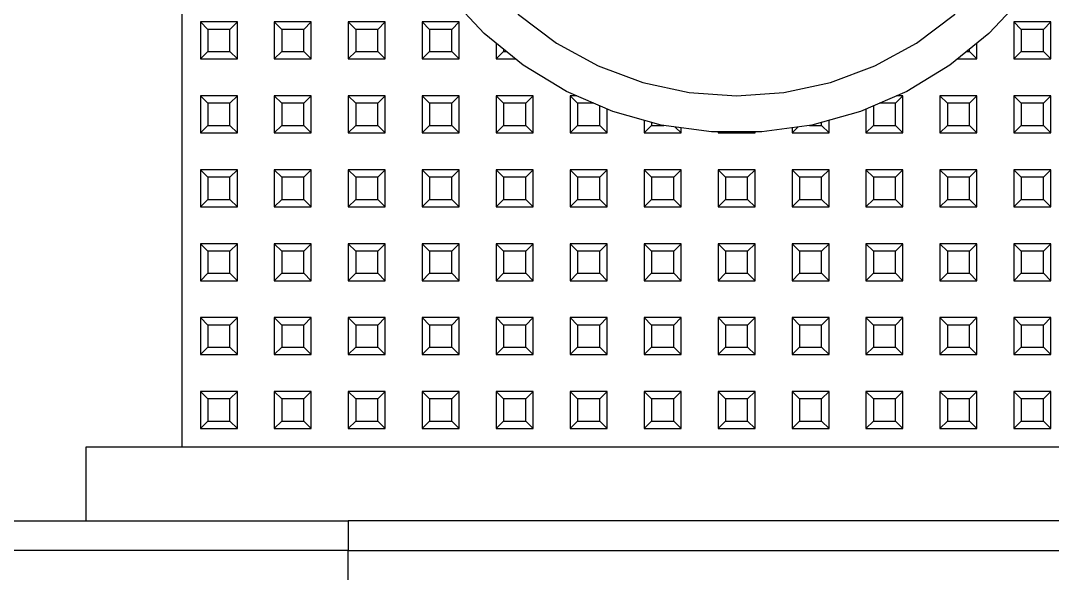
# Model space of a CAD drawing. Header units: millimetres. Extents: x 0 to 156, y 0 to 155.
# Drawn here: x 58.64 to 86.54, y 119.08 to 134.04 of the extents above; entities that cross this region are included whole.
import ezdxf

# ---------------------------------------------------------------- set-up
doc = ezdxf.new("R2010")
doc.units = ezdxf.units.MM

# ---------------------------------------------------------------- blocks, each defined once
blk = doc.blocks.new('CHINT_70dbcf6fe7c4519691b3c42ff544d895_FACE_0')
at = {"color": 7, "linetype": 'CONTINUOUS', "true_color": 0x40d9ff}
for p, q in [((63.7, 133.8), (63.5, 134)), ((63.5, 134), (63.5, 133)), ((64.5, 134), (63.5, 134)), ((64.3, 133.8), (64.5, 134)), ((64.5, 133), (64.5, 134)), ((65.7, 133.8), (65.5, 134)), ((65.5, 134), (65.5, 133)), ((66.5, 134), (65.5, 134)), ((66.3, 133.8), (66.5, 134)), ((66.5, 133), (66.5, 134)), ((67.7, 133.8), (67.5, 134)), ((67.5, 134), (67.5, 133)), ((68.5, 134), (67.5, 134)), ((68.3, 133.8), (68.5, 134)), ((68.5, 133), (68.5, 134)), ((69.7, 133.8), (69.5, 134)), ((69.5, 134), (69.5, 133)), ((70.5, 134), (69.5, 134)), ((70.3, 133.8), (70.5, 134)), ((70.5, 133), (70.5, 134)), ((85.7, 133.8), (85.5, 134)), ((85.5, 134), (85.5, 133)), ((86.5, 134), (85.5, 134)), ((86.3, 133.8), (86.5, 134)), ((86.5, 133), (86.5, 134)), ((63.7, 133.8), (63.7, 133.2)), ((64.3, 133.8), (63.7, 133.8)), ((64.3, 133.2), (64.3, 133.8)), ((65.7, 133.8), (65.7, 133.2)), ((66.3, 133.8), (65.7, 133.8)), ((66.3, 133.2), (66.3, 133.8)), ((67.7, 133.8), (67.7, 133.2)), ((68.3, 133.8), (67.7, 133.8)), ((68.3, 133.2), (68.3, 133.8)), ((69.7, 133.8), (69.7, 133.2)), ((70.3, 133.8), (69.7, 133.8)), ((70.3, 133.2), (70.3, 133.8)), ((85.7, 133.8), (85.7, 133.2)), ((86.3, 133.8), (85.7, 133.8)), ((86.3, 133.2), (86.3, 133.8)), ((71.5, 133.427), (71.5, 133)), ((84.5, 133), (84.5, 133.427)), ((63.7, 133.2), (63.5, 133)), ((63.7, 133.2), (64.3, 133.2)), ((64.3, 133.2), (64.5, 133)), ((65.7, 133.2), (65.5, 133)), ((65.7, 133.2), (66.3, 133.2)), ((66.3, 133.2), (66.5, 133)), ((67.7, 133.2), (67.5, 133)), ((67.7, 133.2), (68.3, 133.2)), ((68.3, 133.2), (68.5, 133)), ((69.7, 133.2), (69.5, 133)), ((69.7, 133.2), (70.3, 133.2)), ((70.3, 133.2), (70.5, 133)), ((71.7, 133.2), (71.5, 133)), ((71.7, 133.264), (71.7, 133.2)), ((71.7, 133.2), (71.779, 133.2)), ((84.221, 133.2), (84.3, 133.2)), ((84.3, 133.2), (84.3, 133.264)), ((84.3, 133.2), (84.5, 133)), ((85.7, 133.2), (85.5, 133)), ((85.7, 133.2), (86.3, 133.2)), ((86.3, 133.2), (86.5, 133)), ((63.5, 133), (64.5, 133)), ((65.5, 133), (66.5, 133)), ((67.5, 133), (68.5, 133)), ((69.5, 133), (70.5, 133)), ((71.5, 133), (72.025, 133)), ((83.975, 133), (84.5, 133)), ((85.5, 133), (86.5, 133)), ((63.7, 131.8), (63.5, 132)), ((63.5, 132), (63.5, 131)), ((64.5, 132), (63.5, 132)), ((64.3, 131.8), (64.5, 132)), ((64.5, 131), (64.5, 132)), ((65.7, 131.8), (65.5, 132)), ((65.5, 132), (65.5, 131)), ((66.5, 132), (65.5, 132)), ((66.3, 131.8), (66.5, 132)), ((66.5, 131), (66.5, 132)), ((67.7, 131.8), (67.5, 132)), ((67.5, 132), (67.5, 131)), ((68.5, 132), (67.5, 132)), ((68.3, 131.8), (68.5, 132)), ((68.5, 131), (68.5, 132)), ((69.7, 131.8), (69.5, 132)), ((69.5, 132), (69.5, 131)), ((70.5, 132), (69.5, 132)), ((70.3, 131.8), (70.5, 132)), ((70.5, 131), (70.5, 132)), ((71.7, 131.8), (71.5, 132)), ((71.5, 132), (71.5, 131)), ((72.5, 132), (71.5, 132)), ((72.3, 131.8), (72.5, 132)), ((72.5, 131), (72.5, 132)), ((73.7, 131.8), (73.5, 132)), ((73.5, 132), (73.5, 131)), ((73.678, 132), (73.5, 132)), ((82.3, 131.8), (82.5, 132)), ((82.5, 132), (82.322, 132)), ((82.5, 131), (82.5, 132)), ((83.7, 131.8), (83.5, 132)), ((83.5, 132), (83.5, 131)), ((84.5, 132), (83.5, 132)), ((84.3, 131.8), (84.5, 132)), ((84.5, 131), (84.5, 132)), ((85.7, 131.8), (85.5, 132)), ((85.5, 132), (85.5, 131)), ((86.5, 132), (85.5, 132)), ((86.3, 131.8), (86.5, 132)), ((86.5, 131), (86.5, 132)), ((63.7, 131.8), (63.7, 131.2)), ((64.3, 131.8), (63.7, 131.8)), ((64.3, 131.2), (64.3, 131.8)), ((65.7, 131.8), (65.7, 131.2)), ((66.3, 131.8), (65.7, 131.8)), ((66.3, 131.2), (66.3, 131.8)), ((67.7, 131.8), (67.7, 131.2)), ((68.3, 131.8), (67.7, 131.8)), ((68.3, 131.2), (68.3, 131.8)), ((69.7, 131.8), (69.7, 131.2)), ((70.3, 131.8), (69.7, 131.8)), ((70.3, 131.2), (70.3, 131.8)), ((71.7, 131.8), (71.7, 131.2)), ((72.3, 131.8), (71.7, 131.8)), ((72.3, 131.2), (72.3, 131.8)), ((73.7, 131.8), (73.7, 131.2)), ((74.139, 131.8), (73.7, 131.8)), ((74.3, 131.2), (74.3, 131.73)), ((81.7, 131.73), (81.7, 131.2)), ((82.3, 131.8), (81.861, 131.8)), ((82.3, 131.2), (82.3, 131.8)), ((83.7, 131.8), (83.7, 131.2)), ((84.3, 131.8), (83.7, 131.8)), ((84.3, 131.2), (84.3, 131.8)), ((85.7, 131.8), (85.7, 131.2)), ((86.3, 131.8), (85.7, 131.8)), ((86.3, 131.2), (86.3, 131.8)), ((74.5, 131), (74.5, 131.643)), ((81.5, 131.643), (81.5, 131)), ((63.7, 131.2), (63.5, 131)), ((63.7, 131.2), (64.3, 131.2)), ((64.3, 131.2), (64.5, 131)), ((65.7, 131.2), (65.5, 131)), ((65.7, 131.2), (66.3, 131.2)), ((66.3, 131.2), (66.5, 131)), ((67.7, 131.2), (67.5, 131)), ((67.7, 131.2), (68.3, 131.2)), ((68.3, 131.2), (68.5, 131)), ((69.7, 131.2), (69.5, 131)), ((69.7, 131.2), (70.3, 131.2)), ((70.3, 131.2), (70.5, 131)), ((71.7, 131.2), (71.5, 131)), ((71.7, 131.2), (72.3, 131.2)), ((72.3, 131.2), (72.5, 131)), ((73.7, 131.2), (73.5, 131)), ((73.7, 131.2), (74.3, 131.2)), ((74.3, 131.2), (74.5, 131)), ((75.5, 131.34), (75.5, 131)), ((75.7, 131.2), (75.5, 131)), ((75.7, 131.284), (75.7, 131.2)), ((75.7, 131.2), (76.032, 131.2)), ((76.343, 131.157), (76.5, 131)), ((76.5, 131), (76.5, 131.136)), ((79.657, 131.157), (79.5, 131)), ((79.5, 131.136), (79.5, 131)), ((79.968, 131.2), (80.3, 131.2)), ((80.3, 131.2), (80.3, 131.284)), ((80.3, 131.2), (80.5, 131)), ((80.5, 131), (80.5, 131.34)), ((81.7, 131.2), (81.5, 131)), ((81.7, 131.2), (82.3, 131.2)), ((82.3, 131.2), (82.5, 131)), ((83.7, 131.2), (83.5, 131)), ((83.7, 131.2), (84.3, 131.2)), ((84.3, 131.2), (84.5, 131)), ((85.7, 131.2), (85.5, 131)), ((85.7, 131.2), (86.3, 131.2)), ((86.3, 131.2), (86.5, 131)), ((63.5, 131), (64.5, 131)), ((65.5, 131), (66.5, 131)), ((67.5, 131), (68.5, 131)), ((69.5, 131), (70.5, 131)), ((71.5, 131), (72.5, 131)), ((73.5, 131), (74.5, 131)), ((75.5, 131), (76.5, 131)), ((77.523, 131.023), (77.5, 131)), ((77.5, 131.023), (77.5, 131)), ((77.5, 131), (78.5, 131)), ((78.477, 131.023), (78.5, 131)), ((78.5, 131), (78.5, 131.023)), ((79.5, 131), (80.5, 131)), ((81.5, 131), (82.5, 131)), ((83.5, 131), (84.5, 131)), ((85.5, 131), (86.5, 131)), ((63.7, 129.8), (63.5, 130)), ((63.5, 130), (63.5, 129)), ((64.5, 130), (63.5, 130)), ((63.7, 129.8), (63.7, 129.2)), ((64.3, 129.8), (63.7, 129.8)), ((64.3, 129.8), (64.5, 130)), ((64.3, 129.2), (64.3, 129.8)), ((64.5, 129), (64.5, 130)), ((65.7, 129.8), (65.5, 130)), ((65.5, 130), (65.5, 129)), ((66.5, 130), (65.5, 130)), ((65.7, 129.8), (65.7, 129.2)), ((66.3, 129.8), (65.7, 129.8)), ((66.3, 129.8), (66.5, 130)), ((66.3, 129.2), (66.3, 129.8)), ((66.5, 129), (66.5, 130)), ((67.7, 129.8), (67.5, 130)), ((67.5, 130), (67.5, 129)), ((68.5, 130), (67.5, 130)), ((67.7, 129.8), (67.7, 129.2)), ((68.3, 129.8), (67.7, 129.8)), ((68.3, 129.8), (68.5, 130)), ((68.3, 129.2), (68.3, 129.8)), ((68.5, 129), (68.5, 130)), ((69.7, 129.8), (69.5, 130)), ((69.5, 130), (69.5, 129)), ((70.5, 130), (69.5, 130)), ((69.7, 129.8), (69.7, 129.2)), ((70.3, 129.8), (69.7, 129.8)), ((70.3, 129.8), (70.5, 130)), ((70.3, 129.2), (70.3, 129.8)), ((70.5, 129), (70.5, 130)), ((71.7, 129.8), (71.5, 130)), ((71.5, 130), (71.5, 129)), ((72.5, 130), (71.5, 130)), ((71.7, 129.8), (71.7, 129.2)), ((72.3, 129.8), (71.7, 129.8)), ((72.3, 129.8), (72.5, 130)), ((72.3, 129.2), (72.3, 129.8)), ((72.5, 129), (72.5, 130)), ((73.7, 129.8), (73.5, 130)), ((73.5, 130), (73.5, 129)), ((74.5, 130), (73.5, 130)), ((73.7, 129.8), (73.7, 129.2)), ((74.3, 129.8), (73.7, 129.8)), ((74.3, 129.8), (74.5, 130)), ((74.3, 129.2), (74.3, 129.8)), ((74.5, 129), (74.5, 130)), ((75.7, 129.8), (75.5, 130)), ((75.5, 130), (75.5, 129)), ((76.5, 130), (75.5, 130)), ((75.7, 129.8), (75.7, 129.2)), ((76.3, 129.8), (75.7, 129.8)), ((76.3, 129.8), (76.5, 130)), ((76.3, 129.2), (76.3, 129.8)), ((76.5, 129), (76.5, 130)), ((77.7, 129.8), (77.5, 130)), ((77.5, 130), (77.5, 129)), ((78.5, 130), (77.5, 130)), ((77.7, 129.8), (77.7, 129.2)), ((78.3, 129.8), (77.7, 129.8)), ((78.3, 129.8), (78.5, 130)), ((78.3, 129.2), (78.3, 129.8)), ((78.5, 129), (78.5, 130)), ((79.7, 129.8), (79.5, 130)), ((79.5, 130), (79.5, 129)), ((80.5, 130), (79.5, 130)), ((79.7, 129.8), (79.7, 129.2)), ((80.3, 129.8), (79.7, 129.8)), ((80.3, 129.8), (80.5, 130)), ((80.3, 129.2), (80.3, 129.8)), ((80.5, 129), (80.5, 130)), ((81.7, 129.8), (81.5, 130)), ((81.5, 130), (81.5, 129)), ((82.5, 130), (81.5, 130)), ((81.7, 129.8), (81.7, 129.2)), ((82.3, 129.8), (81.7, 129.8)), ((82.3, 129.8), (82.5, 130)), ((82.3, 129.2), (82.3, 129.8)), ((82.5, 129), (82.5, 130)), ((83.7, 129.8), (83.5, 130)), ((83.5, 130), (83.5, 129)), ((84.5, 130), (83.5, 130)), ((83.7, 129.8), (83.7, 129.2)), ((84.3, 129.8), (83.7, 129.8)), ((84.3, 129.8), (84.5, 130)), ((84.3, 129.2), (84.3, 129.8)), ((84.5, 129), (84.5, 130)), ((85.7, 129.8), (85.5, 130)), ((85.5, 130), (85.5, 129)), ((86.5, 130), (85.5, 130)), ((85.7, 129.8), (85.7, 129.2)), ((86.3, 129.8), (85.7, 129.8)), ((86.3, 129.8), (86.5, 130)), ((86.3, 129.2), (86.3, 129.8)), ((86.5, 129), (86.5, 130)), ((63.7, 129.2), (63.5, 129)), ((63.7, 129.2), (64.3, 129.2)), ((64.3, 129.2), (64.5, 129)), ((65.7, 129.2), (65.5, 129)), ((65.7, 129.2), (66.3, 129.2)), ((66.3, 129.2), (66.5, 129)), ((67.7, 129.2), (67.5, 129)), ((67.7, 129.2), (68.3, 129.2)), ((68.3, 129.2), (68.5, 129)), ((69.7, 129.2), (69.5, 129)), ((69.7, 129.2), (70.3, 129.2)), ((70.3, 129.2), (70.5, 129)), ((71.7, 129.2), (71.5, 129)), ((71.7, 129.2), (72.3, 129.2)), ((72.3, 129.2), (72.5, 129)), ((73.7, 129.2), (73.5, 129)), ((73.7, 129.2), (74.3, 129.2)), ((74.3, 129.2), (74.5, 129)), ((75.7, 129.2), (75.5, 129)), ((75.7, 129.2), (76.3, 129.2)), ((76.3, 129.2), (76.5, 129)), ((77.7, 129.2), (77.5, 129)), ((77.7, 129.2), (78.3, 129.2)), ((78.3, 129.2), (78.5, 129)), ((79.7, 129.2), (79.5, 129)), ((79.7, 129.2), (80.3, 129.2)), ((80.3, 129.2), (80.5, 129)), ((81.7, 129.2), (81.5, 129)), ((81.7, 129.2), (82.3, 129.2)), ((82.3, 129.2), (82.5, 129)), ((83.7, 129.2), (83.5, 129)), ((83.7, 129.2), (84.3, 129.2)), ((84.3, 129.2), (84.5, 129)), ((85.7, 129.2), (85.5, 129)), ((85.7, 129.2), (86.3, 129.2)), ((86.3, 129.2), (86.5, 129)), ((63.5, 129), (64.5, 129)), ((65.5, 129), (66.5, 129)), ((67.5, 129), (68.5, 129)), ((69.5, 129), (70.5, 129)), ((71.5, 129), (72.5, 129)), ((73.5, 129), (74.5, 129)), ((75.5, 129), (76.5, 129)), ((77.5, 129), (78.5, 129)), ((79.5, 129), (80.5, 129)), ((81.5, 129), (82.5, 129)), ((83.5, 129), (84.5, 129)), ((85.5, 129), (86.5, 129)), ((63.7, 127.8), (63.5, 128)), ((63.5, 128), (63.5, 127)), ((64.5, 128), (63.5, 128)), ((63.7, 127.8), (63.7, 127.2)), ((64.3, 127.8), (63.7, 127.8)), ((64.3, 127.8), (64.5, 128)), ((64.3, 127.2), (64.3, 127.8)), ((64.5, 127), (64.5, 128)), ((65.7, 127.8), (65.5, 128)), ((65.5, 128), (65.5, 127)), ((66.5, 128), (65.5, 128)), ((65.7, 127.8), (65.7, 127.2)), ((66.3, 127.8), (65.7, 127.8)), ((66.3, 127.8), (66.5, 128)), ((66.3, 127.2), (66.3, 127.8)), ((66.5, 127), (66.5, 128)), ((67.7, 127.8), (67.5, 128)), ((67.5, 128), (67.5, 127)), ((68.5, 128), (67.5, 128)), ((67.7, 127.8), (67.7, 127.2)), ((68.3, 127.8), (67.7, 127.8)), ((68.3, 127.8), (68.5, 128)), ((68.3, 127.2), (68.3, 127.8)), ((68.5, 127), (68.5, 128)), ((69.7, 127.8), (69.5, 128)), ((69.5, 128), (69.5, 127)), ((70.5, 128), (69.5, 128)), ((69.7, 127.8), (69.7, 127.2)), ((70.3, 127.8), (69.7, 127.8)), ((70.3, 127.8), (70.5, 128)), ((70.3, 127.2), (70.3, 127.8)), ((70.5, 127), (70.5, 128)), ((71.7, 127.8), (71.5, 128)), ((71.5, 128), (71.5, 127)), ((72.5, 128), (71.5, 128)), ((71.7, 127.8), (71.7, 127.2)), ((72.3, 127.8), (71.7, 127.8)), ((72.3, 127.8), (72.5, 128)), ((72.3, 127.2), (72.3, 127.8)), ((72.5, 127), (72.5, 128)), ((73.7, 127.8), (73.5, 128)), ((73.5, 128), (73.5, 127)), ((74.5, 128), (73.5, 128)), ((73.7, 127.8), (73.7, 127.2)), ((74.3, 127.8), (73.7, 127.8)), ((74.3, 127.8), (74.5, 128)), ((74.3, 127.2), (74.3, 127.8)), ((74.5, 127), (74.5, 128)), ((75.7, 127.8), (75.5, 128)), ((75.5, 128), (75.5, 127)), ((76.5, 128), (75.5, 128)), ((75.7, 127.8), (75.7, 127.2)), ((76.3, 127.8), (75.7, 127.8)), ((76.3, 127.8), (76.5, 128)), ((76.3, 127.2), (76.3, 127.8)), ((76.5, 127), (76.5, 128)), ((77.7, 127.8), (77.5, 128)), ((77.5, 128), (77.5, 127)), ((78.5, 128), (77.5, 128)), ((77.7, 127.8), (77.7, 127.2)), ((78.3, 127.8), (77.7, 127.8)), ((78.3, 127.8), (78.5, 128)), ((78.3, 127.2), (78.3, 127.8)), ((78.5, 127), (78.5, 128)), ((79.7, 127.8), (79.5, 128)), ((79.5, 128), (79.5, 127)), ((80.5, 128), (79.5, 128)), ((79.7, 127.8), (79.7, 127.2)), ((80.3, 127.8), (79.7, 127.8)), ((80.3, 127.8), (80.5, 128)), ((80.3, 127.2), (80.3, 127.8)), ((80.5, 127), (80.5, 128)), ((81.7, 127.8), (81.5, 128)), ((81.5, 128), (81.5, 127)), ((82.5, 128), (81.5, 128)), ((81.7, 127.8), (81.7, 127.2)), ((82.3, 127.8), (81.7, 127.8)), ((82.3, 127.8), (82.5, 128)), ((82.3, 127.2), (82.3, 127.8)), ((82.5, 127), (82.5, 128)), ((83.7, 127.8), (83.5, 128)), ((83.5, 128), (83.5, 127)), ((84.5, 128), (83.5, 128)), ((83.7, 127.8), (83.7, 127.2)), ((84.3, 127.8), (83.7, 127.8)), ((84.3, 127.8), (84.5, 128)), ((84.3, 127.2), (84.3, 127.8)), ((84.5, 127), (84.5, 128)), ((85.7, 127.8), (85.5, 128)), ((85.5, 128), (85.5, 127)), ((86.5, 128), (85.5, 128)), ((85.7, 127.8), (85.7, 127.2)), ((86.3, 127.8), (85.7, 127.8)), ((86.3, 127.8), (86.5, 128)), ((86.3, 127.2), (86.3, 127.8)), ((86.5, 127), (86.5, 128)), ((63.7, 127.2), (63.5, 127)), ((63.5, 127), (64.5, 127)), ((63.7, 127.2), (64.3, 127.2)), ((64.3, 127.2), (64.5, 127)), ((65.7, 127.2), (65.5, 127)), ((65.5, 127), (66.5, 127)), ((65.7, 127.2), (66.3, 127.2)), ((66.3, 127.2), (66.5, 127)), ((67.7, 127.2), (67.5, 127)), ((67.5, 127), (68.5, 127)), ((67.7, 127.2), (68.3, 127.2)), ((68.3, 127.2), (68.5, 127)), ((69.7, 127.2), (69.5, 127)), ((69.5, 127), (70.5, 127)), ((69.7, 127.2), (70.3, 127.2)), ((70.3, 127.2), (70.5, 127)), ((71.7, 127.2), (71.5, 127)), ((71.5, 127), (72.5, 127)), ((71.7, 127.2), (72.3, 127.2)), ((72.3, 127.2), (72.5, 127)), ((73.7, 127.2), (73.5, 127)), ((73.5, 127), (74.5, 127)), ((73.7, 127.2), (74.3, 127.2)), ((74.3, 127.2), (74.5, 127)), ((75.7, 127.2), (75.5, 127)), ((75.5, 127), (76.5, 127)), ((75.7, 127.2), (76.3, 127.2)), ((76.3, 127.2), (76.5, 127)), ((77.7, 127.2), (77.5, 127)), ((77.5, 127), (78.5, 127)), ((77.7, 127.2), (78.3, 127.2)), ((78.3, 127.2), (78.5, 127)), ((79.7, 127.2), (79.5, 127)), ((79.5, 127), (80.5, 127)), ((79.7, 127.2), (80.3, 127.2)), ((80.3, 127.2), (80.5, 127)), ((81.7, 127.2), (81.5, 127)), ((81.5, 127), (82.5, 127)), ((81.7, 127.2), (82.3, 127.2)), ((82.3, 127.2), (82.5, 127)), ((83.7, 127.2), (83.5, 127)), ((83.5, 127), (84.5, 127)), ((83.7, 127.2), (84.3, 127.2)), ((84.3, 127.2), (84.5, 127)), ((85.7, 127.2), (85.5, 127)), ((85.5, 127), (86.5, 127)), ((85.7, 127.2), (86.3, 127.2)), ((86.3, 127.2), (86.5, 127)), ((63.7, 125.8), (63.5, 126)), ((63.5, 126), (63.5, 125)), ((64.5, 126), (63.5, 126)), ((64.3, 125.8), (64.5, 126)), ((64.5, 125), (64.5, 126)), ((65.7, 125.8), (65.5, 126)), ((65.5, 126), (65.5, 125)), ((66.5, 126), (65.5, 126)), ((66.3, 125.8), (66.5, 126)), ((66.5, 125), (66.5, 126)), ((67.7, 125.8), (67.5, 126)), ((67.5, 126), (67.5, 125)), ((68.5, 126), (67.5, 126)), ((68.3, 125.8), (68.5, 126)), ((68.5, 125), (68.5, 126)), ((69.7, 125.8), (69.5, 126)), ((69.5, 126), (69.5, 125)), ((70.5, 126), (69.5, 126)), ((70.3, 125.8), (70.5, 126)), ((70.5, 125), (70.5, 126)), ((71.7, 125.8), (71.5, 126)), ((71.5, 126), (71.5, 125)), ((72.5, 126), (71.5, 126)), ((72.3, 125.8), (72.5, 126)), ((72.5, 125), (72.5, 126)), ((73.7, 125.8), (73.5, 126)), ((73.5, 126), (73.5, 125)), ((74.5, 126), (73.5, 126)), ((74.3, 125.8), (74.5, 126)), ((74.5, 125), (74.5, 126)), ((75.7, 125.8), (75.5, 126)), ((75.5, 126), (75.5, 125)), ((76.5, 126), (75.5, 126)), ((76.3, 125.8), (76.5, 126)), ((76.5, 125), (76.5, 126)), ((77.7, 125.8), (77.5, 126)), ((77.5, 126), (77.5, 125)), ((78.5, 126), (77.5, 126)), ((78.3, 125.8), (78.5, 126)), ((78.5, 125), (78.5, 126)), ((79.7, 125.8), (79.5, 126)), ((79.5, 126), (79.5, 125)), ((80.5, 126), (79.5, 126)), ((80.3, 125.8), (80.5, 126)), ((80.5, 125), (80.5, 126)), ((81.7, 125.8), (81.5, 126)), ((81.5, 126), (81.5, 125)), ((82.5, 126), (81.5, 126)), ((82.3, 125.8), (82.5, 126)), ((82.5, 125), (82.5, 126)), ((83.7, 125.8), (83.5, 126)), ((83.5, 126), (83.5, 125)), ((84.5, 126), (83.5, 126)), ((84.3, 125.8), (84.5, 126)), ((84.5, 125), (84.5, 126)), ((85.7, 125.8), (85.5, 126)), ((85.5, 126), (85.5, 125)), ((86.5, 126), (85.5, 126)), ((86.3, 125.8), (86.5, 126)), ((86.5, 125), (86.5, 126)), ((63.7, 125.8), (63.7, 125.2)), ((64.3, 125.8), (63.7, 125.8)), ((64.3, 125.2), (64.3, 125.8)), ((65.7, 125.8), (65.7, 125.2)), ((66.3, 125.8), (65.7, 125.8)), ((66.3, 125.2), (66.3, 125.8)), ((67.7, 125.8), (67.7, 125.2)), ((68.3, 125.8), (67.7, 125.8)), ((68.3, 125.2), (68.3, 125.8)), ((69.7, 125.8), (69.7, 125.2)), ((70.3, 125.8), (69.7, 125.8)), ((70.3, 125.2), (70.3, 125.8)), ((71.7, 125.8), (71.7, 125.2)), ((72.3, 125.8), (71.7, 125.8)), ((72.3, 125.2), (72.3, 125.8)), ((73.7, 125.8), (73.7, 125.2)), ((74.3, 125.8), (73.7, 125.8)), ((74.3, 125.2), (74.3, 125.8)), ((75.7, 125.8), (75.7, 125.2)), ((76.3, 125.8), (75.7, 125.8)), ((76.3, 125.2), (76.3, 125.8)), ((77.7, 125.8), (77.7, 125.2)), ((78.3, 125.8), (77.7, 125.8)), ((78.3, 125.2), (78.3, 125.8)), ((79.7, 125.8), (79.7, 125.2)), ((80.3, 125.8), (79.7, 125.8)), ((80.3, 125.2), (80.3, 125.8)), ((81.7, 125.8), (81.7, 125.2)), ((82.3, 125.8), (81.7, 125.8)), ((82.3, 125.2), (82.3, 125.8)), ((83.7, 125.8), (83.7, 125.2)), ((84.3, 125.8), (83.7, 125.8)), ((84.3, 125.2), (84.3, 125.8)), ((85.7, 125.8), (85.7, 125.2)), ((86.3, 125.8), (85.7, 125.8)), ((86.3, 125.2), (86.3, 125.8)), ((63.7, 125.2), (63.5, 125)), ((63.5, 125), (64.5, 125)), ((63.7, 125.2), (64.3, 125.2)), ((64.3, 125.2), (64.5, 125)), ((65.7, 125.2), (65.5, 125)), ((65.5, 125), (66.5, 125)), ((65.7, 125.2), (66.3, 125.2)), ((66.3, 125.2), (66.5, 125)), ((67.7, 125.2), (67.5, 125)), ((67.5, 125), (68.5, 125)), ((67.7, 125.2), (68.3, 125.2)), ((68.3, 125.2), (68.5, 125)), ((69.7, 125.2), (69.5, 125)), ((69.5, 125), (70.5, 125)), ((69.7, 125.2), (70.3, 125.2)), ((70.3, 125.2), (70.5, 125)), ((71.7, 125.2), (71.5, 125)), ((71.5, 125), (72.5, 125)), ((71.7, 125.2), (72.3, 125.2)), ((72.3, 125.2), (72.5, 125)), ((73.7, 125.2), (73.5, 125)), ((73.5, 125), (74.5, 125)), ((73.7, 125.2), (74.3, 125.2)), ((74.3, 125.2), (74.5, 125)), ((75.7, 125.2), (75.5, 125)), ((75.5, 125), (76.5, 125)), ((75.7, 125.2), (76.3, 125.2)), ((76.3, 125.2), (76.5, 125)), ((77.7, 125.2), (77.5, 125)), ((77.5, 125), (78.5, 125)), ((77.7, 125.2), (78.3, 125.2)), ((78.3, 125.2), (78.5, 125)), ((79.7, 125.2), (79.5, 125)), ((79.5, 125), (80.5, 125)), ((79.7, 125.2), (80.3, 125.2)), ((80.3, 125.2), (80.5, 125)), ((81.7, 125.2), (81.5, 125)), ((81.5, 125), (82.5, 125)), ((81.7, 125.2), (82.3, 125.2)), ((82.3, 125.2), (82.5, 125)), ((83.7, 125.2), (83.5, 125)), ((83.5, 125), (84.5, 125)), ((83.7, 125.2), (84.3, 125.2)), ((84.3, 125.2), (84.5, 125)), ((85.7, 125.2), (85.5, 125)), ((85.5, 125), (86.5, 125)), ((85.7, 125.2), (86.3, 125.2)), ((86.3, 125.2), (86.5, 125)), ((63.7, 123.8), (63.5, 124)), ((63.5, 124), (63.5, 123)), ((64.5, 124), (63.5, 124)), ((64.3, 123.8), (64.5, 124)), ((64.5, 123), (64.5, 124)), ((65.7, 123.8), (65.5, 124)), ((65.5, 124), (65.5, 123)), ((66.5, 124), (65.5, 124)), ((66.3, 123.8), (66.5, 124)), ((66.5, 123), (66.5, 124)), ((67.7, 123.8), (67.5, 124)), ((67.5, 124), (67.5, 123)), ((68.5, 124), (67.5, 124)), ((68.3, 123.8), (68.5, 124)), ((68.5, 123), (68.5, 124)), ((69.7, 123.8), (69.5, 124)), ((69.5, 124), (69.5, 123)), ((70.5, 124), (69.5, 124)), ((70.3, 123.8), (70.5, 124)), ((70.5, 123), (70.5, 124)), ((71.7, 123.8), (71.5, 124)), ((71.5, 124), (71.5, 123)), ((72.5, 124), (71.5, 124)), ((72.3, 123.8), (72.5, 124)), ((72.5, 123), (72.5, 124)), ((73.7, 123.8), (73.5, 124)), ((73.5, 124), (73.5, 123)), ((74.5, 124), (73.5, 124)), ((74.3, 123.8), (74.5, 124)), ((74.5, 123), (74.5, 124)), ((75.7, 123.8), (75.5, 124)), ((75.5, 124), (75.5, 123)), ((76.5, 124), (75.5, 124)), ((76.3, 123.8), (76.5, 124)), ((76.5, 123), (76.5, 124)), ((77.7, 123.8), (77.5, 124)), ((77.5, 124), (77.5, 123)), ((78.5, 124), (77.5, 124)), ((78.3, 123.8), (78.5, 124)), ((78.5, 123), (78.5, 124)), ((79.7, 123.8), (79.5, 124)), ((79.5, 124), (79.5, 123)), ((80.5, 124), (79.5, 124)), ((80.3, 123.8), (80.5, 124)), ((80.5, 123), (80.5, 124)), ((81.7, 123.8), (81.5, 124)), ((81.5, 124), (81.5, 123)), ((82.5, 124), (81.5, 124)), ((82.3, 123.8), (82.5, 124)), ((82.5, 123), (82.5, 124)), ((83.7, 123.8), (83.5, 124)), ((83.5, 124), (83.5, 123)), ((84.5, 124), (83.5, 124)), ((84.3, 123.8), (84.5, 124)), ((84.5, 123), (84.5, 124)), ((85.7, 123.8), (85.5, 124)), ((85.5, 124), (85.5, 123)), ((86.5, 124), (85.5, 124)), ((86.3, 123.8), (86.5, 124)), ((86.5, 123), (86.5, 124)), ((63.7, 123.8), (63.7, 123.2)), ((64.3, 123.8), (63.7, 123.8)), ((64.3, 123.2), (64.3, 123.8)), ((65.7, 123.8), (65.7, 123.2)), ((66.3, 123.8), (65.7, 123.8)), ((66.3, 123.2), (66.3, 123.8)), ((67.7, 123.8), (67.7, 123.2)), ((68.3, 123.8), (67.7, 123.8)), ((68.3, 123.2), (68.3, 123.8)), ((69.7, 123.8), (69.7, 123.2)), ((70.3, 123.8), (69.7, 123.8)), ((70.3, 123.2), (70.3, 123.8)), ((71.7, 123.8), (71.7, 123.2)), ((72.3, 123.8), (71.7, 123.8)), ((72.3, 123.2), (72.3, 123.8)), ((73.7, 123.8), (73.7, 123.2)), ((74.3, 123.8), (73.7, 123.8)), ((74.3, 123.2), (74.3, 123.8)), ((75.7, 123.8), (75.7, 123.2)), ((76.3, 123.8), (75.7, 123.8)), ((76.3, 123.2), (76.3, 123.8)), ((77.7, 123.8), (77.7, 123.2)), ((78.3, 123.8), (77.7, 123.8)), ((78.3, 123.2), (78.3, 123.8)), ((79.7, 123.8), (79.7, 123.2)), ((80.3, 123.8), (79.7, 123.8)), ((80.3, 123.2), (80.3, 123.8)), ((81.7, 123.8), (81.7, 123.2)), ((82.3, 123.8), (81.7, 123.8)), ((82.3, 123.2), (82.3, 123.8)), ((83.7, 123.8), (83.7, 123.2)), ((84.3, 123.8), (83.7, 123.8)), ((84.3, 123.2), (84.3, 123.8)), ((85.7, 123.8), (85.7, 123.2)), ((86.3, 123.8), (85.7, 123.8)), ((86.3, 123.2), (86.3, 123.8)), ((63.7, 123.2), (63.5, 123)), ((63.7, 123.2), (64.3, 123.2)), ((64.3, 123.2), (64.5, 123)), ((65.7, 123.2), (65.5, 123)), ((65.7, 123.2), (66.3, 123.2)), ((66.3, 123.2), (66.5, 123)), ((67.7, 123.2), (67.5, 123)), ((67.7, 123.2), (68.3, 123.2)), ((68.3, 123.2), (68.5, 123)), ((69.7, 123.2), (69.5, 123)), ((69.7, 123.2), (70.3, 123.2)), ((70.3, 123.2), (70.5, 123)), ((71.7, 123.2), (71.5, 123)), ((71.7, 123.2), (72.3, 123.2)), ((72.3, 123.2), (72.5, 123)), ((73.7, 123.2), (73.5, 123)), ((73.7, 123.2), (74.3, 123.2)), ((74.3, 123.2), (74.5, 123)), ((75.7, 123.2), (75.5, 123)), ((75.7, 123.2), (76.3, 123.2)), ((76.3, 123.2), (76.5, 123)), ((77.7, 123.2), (77.5, 123)), ((77.7, 123.2), (78.3, 123.2)), ((78.3, 123.2), (78.5, 123)), ((79.7, 123.2), (79.5, 123)), ((79.7, 123.2), (80.3, 123.2)), ((80.3, 123.2), (80.5, 123)), ((81.7, 123.2), (81.5, 123)), ((81.7, 123.2), (82.3, 123.2)), ((82.3, 123.2), (82.5, 123)), ((83.7, 123.2), (83.5, 123)), ((83.7, 123.2), (84.3, 123.2)), ((84.3, 123.2), (84.5, 123)), ((85.7, 123.2), (85.5, 123)), ((85.7, 123.2), (86.3, 123.2)), ((86.3, 123.2), (86.5, 123)), ((63.5, 123), (64.5, 123)), ((65.5, 123), (66.5, 123)), ((67.5, 123), (68.5, 123)), ((69.5, 123), (70.5, 123)), ((71.5, 123), (72.5, 123)), ((73.5, 123), (74.5, 123)), ((75.5, 123), (76.5, 123)), ((77.5, 123), (78.5, 123)), ((79.5, 123), (80.5, 123)), ((81.5, 123), (82.5, 123)), ((83.5, 123), (84.5, 123)), ((85.5, 123), (86.5, 123)), ((88.5, 120.5), (67.5, 120.5)), ((67.5, 120.5), (67.5, 119.7)), ((67.5, 119.7), (88.5, 119.7))]:
    blk.add_line(p, q, dxfattribs=at)
for points in [[(64, 153), (63, 152), (63, 122.5)], [(88, 141), (87.907, 139.638), (87.629, 138.302), (87.172, 137.016), (86.544, 135.804), (85.757, 134.689), (84.826, 133.692), (83.767, 132.83), (82.601, 132.121), (81.349, 131.577), (80.035, 131.209), (78.682, 131.023), (77.318, 131.023), (75.965, 131.209), (74.651, 131.577), (73.399, 132.121), (72.233, 132.83), (71.174, 133.692), (70.243, 134.689), (69.456, 135.804), (68.828, 137.016), (68.371, 138.302), (68.093, 139.638), (68, 141)], [(69, 141), (69.092, 139.719), (69.365, 138.464), (69.813, 137.261), (70.429, 136.134), (71.198, 135.106), (72.106, 134.198), (73.134, 133.429), (74.261, 132.813), (75.464, 132.365), (76.719, 132.092), (78, 132), (79.281, 132.092), (80.536, 132.365), (81.739, 132.813), (82.866, 133.429), (83.894, 134.198), (84.802, 135.106), (85.571, 136.134), (86.187, 137.261), (86.635, 138.464), (86.908, 139.719), (87, 141)], [(95.6, 120.5), (95.6, 122.5), (60.4, 122.5), (60.4, 120.5)], [(67.5, 119.7), (49, 119.7), (49, 120.5), (67.5, 120.5)], [(88.5, 119.7), (88.5, 113.5), (88.425, 112.832), (88.203, 112.198), (87.845, 111.63), (87.37, 111.155), (86.802, 110.797), (86.168, 110.575), (85.5, 110.5), (70.5, 110.5), (69.832, 110.575), (69.198, 110.797), (68.63, 111.155), (68.155, 111.63), (67.797, 112.198), (67.575, 112.832), (67.5, 113.5), (67.5, 119.7)]]:
    blk.add_lwpolyline(points, dxfattribs=at)
blk = doc.blocks.new('CHINT_70dbcf6fe7c4519691b3c42ff544d895')
at = {"true_color": 0x40d9ff}
blk.add_blockref('CHINT_70dbcf6fe7c4519691b3c42ff544d895_FACE_0', (0, 0), dxfattribs=at)

msp = doc.modelspace()

# ---------------------------------------------------------------- block references
at = {"true_color": 0x40d9ff}
msp.add_blockref('CHINT_70dbcf6fe7c4519691b3c42ff544d895', (0, 0), dxfattribs=at)

doc.saveas('drawing.dxf')
